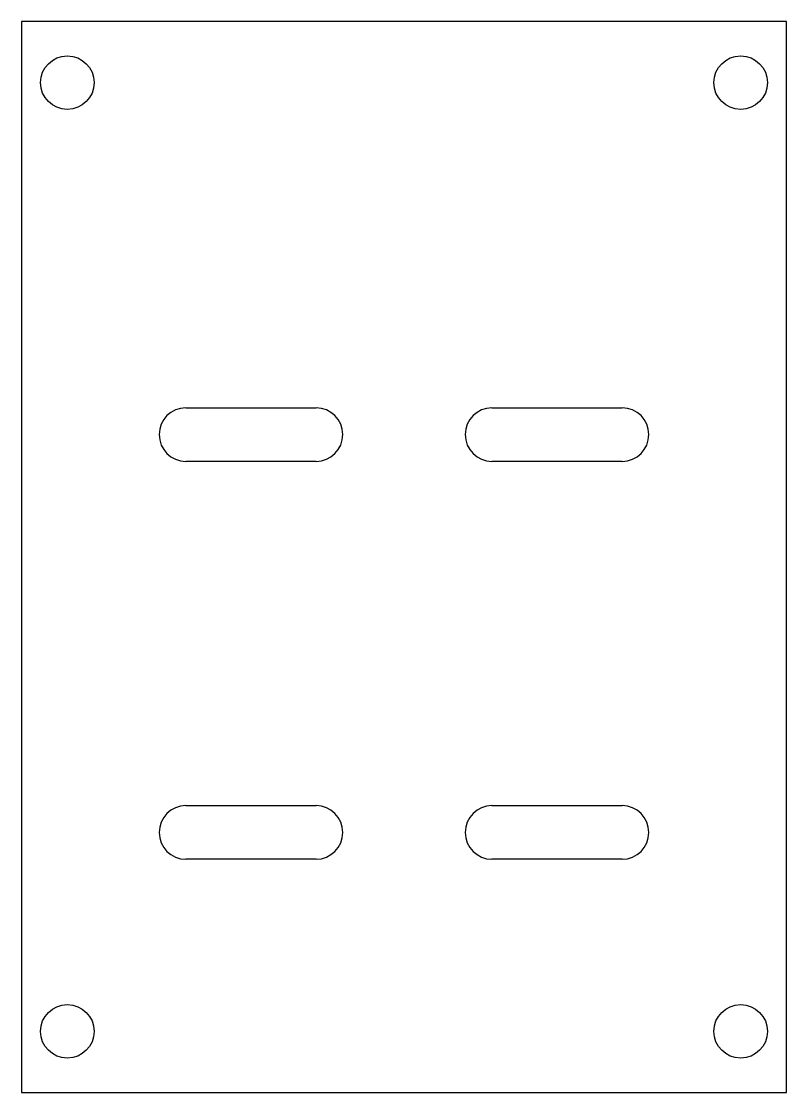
# Model space of a CAD drawing. Header units: millimetres. Extents: x -50 to 0, y 100 to 170.
import ezdxf

# ---------------------------------------------------------------- set-up
doc = ezdxf.new("R2010")
doc.units = ezdxf.units.MM

msp = doc.modelspace()

# ---------------------------------------------------------------- linework, layer by layer
for p, q in [((-50, 170), (-50, 100)), ((0, 170), (-50, 170)), ((0, 100), (0, 170)), ((-39.25, 144.75), (-30.75, 144.75)), ((-19.25, 144.75), (-10.75, 144.75)), ((-30.75, 141.25), (-39.25, 141.25)), ((-10.75, 141.25), (-19.25, 141.25)), ((-39.25, 118.75), (-30.75, 118.75)), ((-19.25, 118.75), (-10.75, 118.75)), ((-30.75, 115.25), (-39.25, 115.25)), ((-10.75, 115.25), (-19.25, 115.25)), ((-50, 100), (0, 100))]:
    msp.add_line(p, q)
for centre in [(-47, 166), (-3, 166), (-47, 104), (-3, 104)]:
    msp.add_circle(centre, 1.75)
for centre, start, end in [((-39.25, 143), 90, 270), ((-30.75, 143), -90, 90), ((-19.25, 143), 90, 270), ((-10.75, 143), -90, 90), ((-39.25, 117), 90, 270), ((-30.75, 117), -90, 90), ((-19.25, 117), 90, 270), ((-10.75, 117), -90, 90)]:
    msp.add_arc(centre, 1.75, start, end)

doc.saveas('drawing.dxf')
